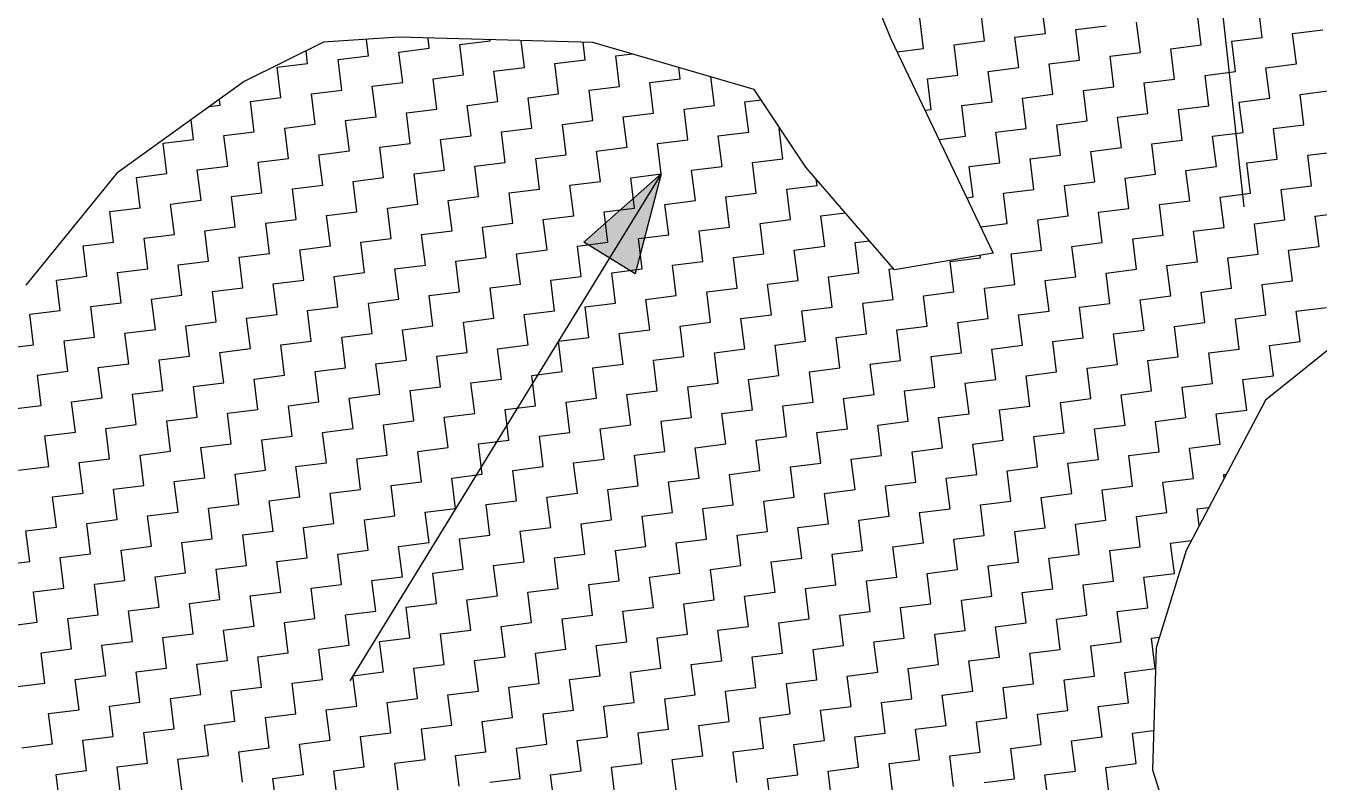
# Model space of a CAD drawing. Header units: metres. Extents: x 290108 to 292128, y 1990044 to 1991719.
# Drawn here: x 290665.5 to 290878.5, y 1990308.9 to 1990433.5 of the extents above; entities that cross this region are included whole.
import ezdxf

# ---------------------------------------------------------------- set-up
doc = ezdxf.new("R2010")
doc.units = ezdxf.units.M
doc.header["$MEASUREMENT"] = 0
doc.layers.add('POLY_HATCH', color=12, linetype='Continuous')

msp = doc.modelspace()

# ---------------------------------------------------------------- hatches: boundary and pattern name
h = msp.add_hatch(color=256)
h.paths.add_polyline_path([(290761.61, 1990395.21), (290765.85, 1990392.61), (290770.13, 1990409.08)])
h.paths.add_polyline_path([(290770.13, 1990409.08), (290757.37, 1990397.82), (290761.61, 1990395.21)])

# ---------------------------------------------------------------- linework, layer by layer
for points in [[(290855.37, 1990501.1), (290866.07, 1990403.68)], [(290770.13, 1990409.08), (290718.82, 1990325.57)], [(290770.13, 1990409.08), (290757.37, 1990397.82)], [(290770.13, 1990409.08), (290765.85, 1990392.61)], [(290765.85, 1990392.61), (290757.37, 1990397.82)]]:
    msp.add_lwpolyline(points)
at = {"layer": 'POLY_HATCH'}
for p, q in [((290804.99, 1990438.55), (290807.97, 1990431.31)), ((290714.51, 1990430.76), (290701.46, 1990424.29)), ((290726.88, 1990431.61), (290714.51, 1990430.76)), ((290758.85, 1990430.74), (290726.88, 1990431.61)), ((290785.45, 1990422.97), (290758.85, 1990430.74)), ((290807.97, 1990431.31), (290824.83, 1990396.02)), ((290701.46, 1990424.29), (290680.48, 1990409.22)), ((290793.97, 1990410.18), (290785.45, 1990422.97)), ((290680.48, 1990409.22), (290665.46, 1990390.73)), ((290808.54, 1990393.3), (290793.97, 1990410.18)), ((290824.83, 1990396.02), (290808.54, 1990393.3)), ((290884.39, 1990383.63), (290869.68, 1990371.79)), ((290869.68, 1990371.79), (290856.58, 1990347.06)), ((290856.58, 1990347.06), (290851.63, 1990331.04)), ((290851.63, 1990331.04), (290851.05, 1990310.94)), ((290851.05, 1990310.94), (290857.39, 1990290.94))]:
    msp.add_line(p, q, dxfattribs=at)
at = {"layer": 'POLY_HATCH', "linetype": 'Continuous'}
for p, q in [((290833.41, 1990432.21), (290832.79, 1990437.23)), ((290869.11, 1990431.57), (290868.49, 1990436.58)), ((290813.36, 1990429.72), (290812.74, 1990434.73)), ((290823.39, 1990430.97), (290822.76, 1990435.98)), ((290859.09, 1990430.32), (290858.47, 1990435.33)), ((290828.4, 1990431.59), (290833.41, 1990432.21)), ((290838.42, 1990432.84), (290843.43, 1990433.46)), ((290839.04, 1990427.83), (290838.42, 1990432.84)), ((290849.07, 1990429.07), (290848.44, 1990434.08)), ((290874.12, 1990432.19), (290879.13, 1990432.81)), ((290874.75, 1990427.18), (290874.12, 1990432.19)), ((290721.91, 1990428.52), (290721.57, 1990431.24)), ((290731.93, 1990429.77), (290731.72, 1990431.47)), ((290736.94, 1990430.39), (290741.96, 1990431.01)), ((290737.57, 1990425.38), (290736.94, 1990430.39)), ((290741.96, 1990431.01), (290741.93, 1990431.2)), ((290747.59, 1990426.63), (290747.04, 1990431.06)), ((290757.61, 1990427.87), (290757.25, 1990430.78)), ((290818.37, 1990430.34), (290823.39, 1990430.97)), ((290819, 1990425.33), (290818.37, 1990430.34)), ((290829.02, 1990426.58), (290828.4, 1990431.59)), ((290854.08, 1990429.7), (290859.09, 1990430.32)), ((290864.1, 1990430.94), (290869.11, 1990431.57)), ((290864.72, 1990425.93), (290864.1, 1990430.94)), ((290711.89, 1990427.27), (290711.63, 1990429.33)), ((290716.9, 1990427.9), (290721.91, 1990428.52)), ((290717.52, 1990422.89), (290716.9, 1990427.9)), ((290726.92, 1990429.14), (290731.93, 1990429.77)), ((290727.55, 1990424.13), (290726.92, 1990429.14)), ((290752.6, 1990427.25), (290757.61, 1990427.87)), ((290762.63, 1990428.5), (290765.36, 1990428.84)), ((290763.25, 1990423.49), (290762.63, 1990428.5)), ((290808.99, 1990429.18), (290813.36, 1990429.72)), ((290834.03, 1990427.2), (290839.04, 1990427.83)), ((290844.06, 1990428.45), (290849.07, 1990429.07)), ((290844.68, 1990423.44), (290844.06, 1990428.45)), ((290854.7, 1990424.69), (290854.08, 1990429.7)), ((290706.88, 1990426.65), (290711.89, 1990427.27)), ((290707.5, 1990421.64), (290706.88, 1990426.65)), ((290742.58, 1990426), (290747.59, 1990426.63)), ((290743.2, 1990420.99), (290742.58, 1990426)), ((290753.23, 1990422.24), (290752.6, 1990427.25)), ((290773.27, 1990424.73), (290773.04, 1990426.59)), ((290824.01, 1990425.96), (290829.02, 1990426.58)), ((290824.63, 1990420.94), (290824.01, 1990425.96)), ((290834.66, 1990422.19), (290834.03, 1990427.2)), ((290859.71, 1990425.31), (290864.72, 1990425.93)), ((290869.74, 1990426.56), (290874.75, 1990427.18)), ((290870.36, 1990421.54), (290869.74, 1990426.56)), ((290722.53, 1990423.51), (290727.55, 1990424.13)), ((290732.56, 1990424.76), (290737.57, 1990425.38)), ((290733.18, 1990419.75), (290732.56, 1990424.76)), ((290768.26, 1990424.11), (290773.27, 1990424.73)), ((290768.88, 1990419.1), (290768.26, 1990424.11)), ((290778.91, 1990420.34), (290778.32, 1990425.05)), ((290813.99, 1990424.71), (290819, 1990425.33)), ((290814.61, 1990419.7), (290813.99, 1990424.71)), ((290849.69, 1990424.06), (290854.7, 1990424.69)), ((290850.31, 1990419.05), (290849.69, 1990424.06)), ((290860.34, 1990420.3), (290859.71, 1990425.31)), ((290702.49, 1990421.02), (290707.5, 1990421.64)), ((290712.51, 1990422.26), (290717.52, 1990422.89)), ((290713.13, 1990417.25), (290712.51, 1990422.26)), ((290723.16, 1990418.5), (290722.53, 1990423.51)), ((290748.21, 1990421.62), (290753.23, 1990422.24)), ((290748.84, 1990416.6), (290748.21, 1990421.62)), ((290758.24, 1990422.86), (290763.25, 1990423.49)), ((290758.86, 1990417.85), (290758.24, 1990422.86)), ((290829.64, 1990421.57), (290834.66, 1990422.19)), ((290830.27, 1990416.56), (290829.64, 1990421.57)), ((290839.67, 1990422.81), (290844.68, 1990423.44)), ((290840.29, 1990417.8), (290839.67, 1990422.81)), ((290865.35, 1990420.92), (290870.36, 1990421.54)), ((290875.37, 1990422.17), (290880.38, 1990422.79)), ((290875.99, 1990417.16), (290875.37, 1990422.17)), ((290695.73, 1990420.18), (290697.48, 1990420.39)), ((290697.48, 1990420.39), (290697.36, 1990421.34)), ((290703.11, 1990416), (290702.49, 1990421.02)), ((290728.17, 1990419.12), (290733.18, 1990419.75)), ((290738.19, 1990420.37), (290743.2, 1990420.99)), ((290738.82, 1990415.36), (290738.19, 1990420.37)), ((290773.9, 1990419.72), (290778.91, 1990420.34)), ((290774.52, 1990414.71), (290773.9, 1990419.72)), ((290783.92, 1990420.97), (290786.57, 1990421.3)), ((290784.54, 1990415.96), (290783.92, 1990420.97)), ((290813.58, 1990419.57), (290814.61, 1990419.7)), ((290819.62, 1990420.32), (290824.63, 1990420.94)), ((290820.24, 1990415.31), (290819.62, 1990420.32)), ((290855.32, 1990419.67), (290860.34, 1990420.3)), ((290855.95, 1990414.66), (290855.32, 1990419.67)), ((290865.97, 1990415.91), (290865.35, 1990420.92)), ((290693.09, 1990414.76), (290692.69, 1990417.99)), ((290708.12, 1990416.63), (290713.13, 1990417.25)), ((290718.15, 1990417.87), (290723.16, 1990418.5)), ((290718.77, 1990412.86), (290718.15, 1990417.87)), ((290728.79, 1990414.11), (290728.17, 1990419.12)), ((290753.85, 1990417.23), (290758.86, 1990417.85)), ((290754.47, 1990412.22), (290753.85, 1990417.23)), ((290763.87, 1990418.47), (290768.88, 1990419.1)), ((290764.5, 1990413.46), (290763.87, 1990418.47)), ((290835.28, 1990417.18), (290840.29, 1990417.8)), ((290835.9, 1990412.17), (290835.28, 1990417.18)), ((290845.3, 1990418.43), (290850.31, 1990419.05)), ((290845.93, 1990413.42), (290845.3, 1990418.43)), ((290870.98, 1990416.53), (290875.99, 1990417.16)), ((290698.1, 1990415.38), (290703.11, 1990416)), ((290698.72, 1990410.37), (290698.1, 1990415.38)), ((290708.75, 1990411.62), (290708.12, 1990416.63)), ((290733.8, 1990414.73), (290738.82, 1990415.36)), ((290743.83, 1990415.98), (290748.84, 1990416.6)), ((290744.45, 1990410.97), (290743.83, 1990415.98)), ((290779.53, 1990415.33), (290784.54, 1990415.96)), ((290780.15, 1990410.32), (290779.53, 1990415.33)), ((290789.55, 1990416.58), (290789.7, 1990416.6)), ((290790.18, 1990411.57), (290789.55, 1990416.58)), ((290815.87, 1990414.77), (290820.24, 1990415.31)), ((290825.26, 1990415.93), (290830.27, 1990416.56)), ((290825.88, 1990410.92), (290825.26, 1990415.93)), ((290860.96, 1990415.29), (290865.97, 1990415.91)), ((290861.58, 1990410.27), (290860.96, 1990415.29)), ((290871.61, 1990411.52), (290870.98, 1990416.53)), ((290688.08, 1990414.13), (290693.09, 1990414.76)), ((290688.7, 1990409.12), (290688.08, 1990414.13)), ((290723.78, 1990413.49), (290728.79, 1990414.11)), ((290724.4, 1990408.48), (290723.78, 1990413.49)), ((290734.43, 1990409.72), (290733.8, 1990414.73)), ((290759.48, 1990412.84), (290764.5, 1990413.46)), ((290769.51, 1990414.09), (290774.52, 1990414.71)), ((290770.13, 1990409.08), (290769.51, 1990414.09)), ((290840.91, 1990412.79), (290845.93, 1990413.42)), ((290850.94, 1990414.04), (290855.95, 1990414.66)), ((290851.56, 1990409.03), (290850.94, 1990414.04)), ((290703.74, 1990410.99), (290708.75, 1990411.62)), ((290704.36, 1990405.98), (290703.74, 1990410.99)), ((290713.76, 1990412.24), (290718.77, 1990412.86)), ((290714.38, 1990407.23), (290713.76, 1990412.24)), ((290739.44, 1990410.35), (290744.45, 1990410.97)), ((290749.46, 1990411.59), (290754.47, 1990412.22)), ((290750.08, 1990406.58), (290749.46, 1990411.59)), ((290760.11, 1990407.83), (290759.48, 1990412.84)), ((290785.16, 1990410.95), (290790.18, 1990411.57)), ((290785.79, 1990405.93), (290785.16, 1990410.95)), ((290820.87, 1990410.3), (290825.88, 1990410.92)), ((290830.89, 1990411.55), (290835.9, 1990412.17)), ((290831.51, 1990406.53), (290830.89, 1990411.55)), ((290841.54, 1990407.78), (290840.91, 1990412.79)), ((290866.59, 1990410.9), (290871.61, 1990411.52)), ((290867.22, 1990405.89), (290866.59, 1990410.9)), ((290876.62, 1990412.14), (290881.63, 1990412.77)), ((290877.24, 1990407.13), (290876.62, 1990412.14)), ((290683.69, 1990408.5), (290688.7, 1990409.12)), ((290693.71, 1990409.75), (290698.72, 1990410.37)), ((290694.34, 1990404.73), (290693.71, 1990409.75)), ((290729.42, 1990409.1), (290734.43, 1990409.72)), ((290730.04, 1990404.09), (290729.42, 1990409.1)), ((290740.06, 1990405.33), (290739.44, 1990410.35)), ((290765.12, 1990408.45), (290770.13, 1990409.08)), ((290775.14, 1990409.7), (290780.15, 1990410.32)), ((290775.77, 1990404.69), (290775.14, 1990409.7)), ((290821.49, 1990405.29), (290820.87, 1990410.3)), ((290846.55, 1990408.4), (290851.56, 1990409.03)), ((290856.57, 1990409.65), (290861.58, 1990410.27)), ((290857.2, 1990404.64), (290856.57, 1990409.65)), ((290684.31, 1990403.49), (290683.69, 1990408.5)), ((290709.37, 1990406.61), (290714.38, 1990407.23)), ((290709.99, 1990401.59), (290709.37, 1990406.61)), ((290719.39, 1990407.85), (290724.4, 1990408.48)), ((290720.02, 1990402.84), (290719.39, 1990407.85)), ((290745.07, 1990405.96), (290750.08, 1990406.58)), ((290755.1, 1990407.2), (290760.11, 1990407.83)), ((290755.72, 1990402.19), (290755.1, 1990407.2)), ((290765.74, 1990403.44), (290765.12, 1990408.45)), ((290790.8, 1990406.56), (290795.81, 1990407.18)), ((290791.42, 1990401.55), (290790.8, 1990406.56)), ((290795.81, 1990407.18), (290795.68, 1990408.2)), ((290826.5, 1990405.91), (290831.51, 1990406.53)), ((290836.53, 1990407.16), (290841.54, 1990407.78)), ((290837.15, 1990402.15), (290836.53, 1990407.16)), ((290847.17, 1990403.39), (290846.55, 1990408.4)), ((290872.23, 1990406.51), (290877.24, 1990407.13)), ((290872.85, 1990401.5), (290872.23, 1990406.51)), ((290689.32, 1990404.11), (290694.34, 1990404.73)), ((290699.35, 1990405.36), (290704.36, 1990405.98)), ((290699.97, 1990400.35), (290699.35, 1990405.36)), ((290735.05, 1990404.71), (290740.06, 1990405.33)), ((290735.67, 1990399.7), (290735.05, 1990404.71)), ((290745.7, 1990400.95), (290745.07, 1990405.96)), ((290770.75, 1990404.06), (290775.77, 1990404.69)), ((290780.78, 1990405.31), (290785.79, 1990405.93)), ((290781.4, 1990400.3), (290780.78, 1990405.31)), ((290820.46, 1990405.16), (290821.49, 1990405.29)), ((290827.13, 1990400.9), (290826.5, 1990405.91)), ((290852.18, 1990404.02), (290857.2, 1990404.64)), ((290862.21, 1990405.26), (290867.22, 1990405.89)), ((290862.83, 1990400.25), (290862.21, 1990405.26)), ((290679.3, 1990402.86), (290684.31, 1990403.49)), ((290679.93, 1990397.85), (290679.3, 1990402.86)), ((290689.95, 1990399.1), (290689.32, 1990404.11)), ((290715.01, 1990402.22), (290720.02, 1990402.84)), ((290725.03, 1990403.46), (290730.04, 1990404.09)), ((290725.65, 1990398.45), (290725.03, 1990403.46)), ((290760.73, 1990402.82), (290765.74, 1990403.44)), ((290761.35, 1990397.81), (290760.73, 1990402.82)), ((290771.38, 1990399.05), (290770.75, 1990404.06)), ((290796.43, 1990402.17), (290800.46, 1990402.67)), ((290842.16, 1990402.77), (290847.17, 1990403.39)), ((290842.78, 1990397.76), (290842.16, 1990402.77)), ((290852.81, 1990399), (290852.18, 1990404.02)), ((290877.86, 1990402.12), (290882.88, 1990402.75)), ((290694.96, 1990399.72), (290699.97, 1990400.35)), ((290704.98, 1990400.97), (290709.99, 1990401.59)), ((290705.61, 1990395.96), (290704.98, 1990400.97)), ((290715.63, 1990397.21), (290715.01, 1990402.22)), ((290740.69, 1990400.32), (290745.7, 1990400.95)), ((290741.31, 1990395.31), (290740.69, 1990400.32)), ((290750.71, 1990401.57), (290755.72, 1990402.19)), ((290751.33, 1990396.56), (290750.71, 1990401.57)), ((290776.39, 1990399.68), (290781.4, 1990400.3)), ((290786.41, 1990400.92), (290791.42, 1990401.55)), ((290787.04, 1990395.91), (290786.41, 1990400.92)), ((290797.06, 1990397.16), (290796.43, 1990402.17)), ((290822.76, 1990400.36), (290827.13, 1990400.9)), ((290832.14, 1990401.52), (290837.15, 1990402.15)), ((290832.76, 1990396.51), (290832.14, 1990401.52)), ((290857.82, 1990399.63), (290862.83, 1990400.25)), ((290867.84, 1990400.87), (290872.85, 1990401.5)), ((290868.46, 1990395.86), (290867.84, 1990400.87)), ((290878.49, 1990397.11), (290877.86, 1990402.12)), ((290684.94, 1990398.48), (290689.95, 1990399.1)), ((290685.56, 1990393.46), (290684.94, 1990398.48)), ((290695.58, 1990394.71), (290694.96, 1990399.72)), ((290720.64, 1990397.83), (290725.65, 1990398.45)), ((290730.66, 1990399.08), (290735.67, 1990399.7)), ((290731.29, 1990394.06), (290730.66, 1990399.08)), ((290766.37, 1990398.43), (290771.38, 1990399.05)), ((290766.99, 1990393.42), (290766.37, 1990398.43)), ((290777.01, 1990394.66), (290776.39, 1990399.68)), ((290802.07, 1990397.78), (290804.42, 1990398.07)), ((290847.8, 1990398.38), (290852.81, 1990399)), ((290848.42, 1990393.37), (290847.8, 1990398.38)), ((290858.44, 1990394.62), (290857.82, 1990399.63)), ((290674.91, 1990397.23), (290679.93, 1990397.85)), ((290675.54, 1990392.22), (290674.91, 1990397.23)), ((290700.59, 1990395.34), (290705.61, 1990395.96)), ((290710.62, 1990396.58), (290715.63, 1990397.21)), ((290711.24, 1990391.57), (290710.62, 1990396.58)), ((290721.26, 1990392.82), (290720.64, 1990397.83)), ((290746.32, 1990395.93), (290751.33, 1990396.56)), ((290746.94, 1990390.92), (290746.32, 1990395.93)), ((290756.34, 1990397.18), (290761.35, 1990397.81)), ((290756.97, 1990392.17), (290756.34, 1990397.18)), ((290782.02, 1990395.29), (290787.04, 1990395.91)), ((290792.05, 1990396.53), (290797.06, 1990397.16)), ((290792.67, 1990391.52), (290792.05, 1990396.53)), ((290802.69, 1990392.77), (290802.07, 1990397.78)), ((290827.75, 1990395.89), (290832.76, 1990396.51)), ((290828.37, 1990390.88), (290827.75, 1990395.89)), ((290837.77, 1990397.13), (290842.78, 1990397.76)), ((290838.4, 1990392.12), (290837.77, 1990397.13)), ((290863.45, 1990395.24), (290868.46, 1990395.86)), ((290873.48, 1990396.49), (290878.49, 1990397.11)), ((290874.1, 1990391.48), (290873.48, 1990396.49)), ((290690.57, 1990394.09), (290695.58, 1990394.71)), ((290691.19, 1990389.08), (290690.57, 1990394.09)), ((290701.22, 1990390.32), (290700.59, 1990395.34)), ((290726.27, 1990393.44), (290731.29, 1990394.06)), ((290736.3, 1990394.69), (290741.31, 1990395.31)), ((290736.92, 1990389.68), (290736.3, 1990394.69)), ((290772, 1990394.04), (290777.01, 1990394.66)), ((290772.62, 1990389.03), (290772, 1990394.04)), ((290782.65, 1990390.28), (290782.02, 1990395.29)), ((290817.73, 1990394.64), (290822.74, 1990395.26)), ((290818.35, 1990389.63), (290817.73, 1990394.64)), ((290822.74, 1990395.26), (290822.69, 1990395.66)), ((290853.43, 1990393.99), (290858.44, 1990394.62)), ((290854.05, 1990388.98), (290853.43, 1990393.99)), ((290864.08, 1990390.23), (290863.45, 1990395.24)), ((290670.53, 1990391.59), (290675.54, 1990392.22)), ((290671.15, 1990386.58), (290670.53, 1990391.59)), ((290680.55, 1990392.84), (290685.56, 1990393.46)), ((290681.17, 1990387.83), (290680.55, 1990392.84)), ((290716.25, 1990392.19), (290721.26, 1990392.82)), ((290716.88, 1990387.18), (290716.25, 1990392.19)), ((290726.9, 1990388.43), (290726.27, 1990393.44)), ((290751.96, 1990391.55), (290756.97, 1990392.17)), ((290761.98, 1990392.79), (290766.99, 1990393.42)), ((290762.6, 1990387.78), (290761.98, 1990392.79)), ((290797.68, 1990392.15), (290802.69, 1990392.77)), ((290798.3, 1990387.14), (290797.68, 1990392.15)), ((290807.7, 1990393.39), (290808.39, 1990393.48)), ((290808.33, 1990388.38), (290807.7, 1990393.39)), ((290833.38, 1990391.5), (290838.4, 1990392.12)), ((290843.41, 1990392.75), (290848.42, 1990393.37)), ((290844.03, 1990387.73), (290843.41, 1990392.75)), ((290696.21, 1990389.7), (290701.22, 1990390.32)), ((290696.83, 1990384.69), (290696.21, 1990389.7)), ((290706.23, 1990390.95), (290711.24, 1990391.57)), ((290706.85, 1990385.94), (290706.23, 1990390.95)), ((290731.91, 1990389.05), (290736.92, 1990389.68)), ((290741.93, 1990390.3), (290746.94, 1990390.92)), ((290742.56, 1990385.29), (290741.93, 1990390.3)), ((290752.58, 1990386.54), (290751.96, 1990391.55)), ((290777.64, 1990389.65), (290782.65, 1990390.28)), ((290778.26, 1990384.64), (290777.64, 1990389.65)), ((290787.66, 1990390.9), (290792.67, 1990391.52)), ((290788.28, 1990385.89), (290787.66, 1990390.9)), ((290813.34, 1990389.01), (290818.35, 1990389.63)), ((290823.36, 1990390.25), (290828.37, 1990390.88)), ((290823.99, 1990385.24), (290823.36, 1990390.25)), ((290834.01, 1990386.49), (290833.38, 1990391.5)), ((290859.07, 1990389.61), (290864.08, 1990390.23)), ((290859.69, 1990384.59), (290859.07, 1990389.61)), ((290869.09, 1990390.85), (290874.1, 1990391.48)), ((290869.71, 1990385.84), (290869.09, 1990390.85)), ((290676.16, 1990387.21), (290681.17, 1990387.83)), ((290686.18, 1990388.45), (290691.19, 1990389.08)), ((290686.81, 1990383.44), (290686.18, 1990388.45)), ((290721.89, 1990387.81), (290726.9, 1990388.43)), ((290722.51, 1990382.79), (290721.89, 1990387.81)), ((290732.53, 1990384.04), (290731.91, 1990389.05)), ((290757.59, 1990387.16), (290762.6, 1990387.78)), ((290767.61, 1990388.41), (290772.62, 1990389.03)), ((290768.24, 1990383.39), (290767.61, 1990388.41)), ((290803.32, 1990387.76), (290808.33, 1990388.38)), ((290803.94, 1990382.75), (290803.32, 1990387.76)), ((290813.96, 1990383.99), (290813.34, 1990389.01)), ((290839.02, 1990387.11), (290844.03, 1990387.73)), ((290849.04, 1990388.36), (290854.05, 1990388.98)), ((290849.67, 1990383.35), (290849.04, 1990388.36)), ((290666.14, 1990385.96), (290671.15, 1990386.58)), ((290666.76, 1990380.95), (290666.14, 1990385.96)), ((290676.78, 1990382.2), (290676.16, 1990387.21)), ((290701.84, 1990385.31), (290706.85, 1990385.94)), ((290702.46, 1990380.3), (290701.84, 1990385.31)), ((290711.86, 1990386.56), (290716.88, 1990387.18)), ((290712.49, 1990381.55), (290711.86, 1990386.56)), ((290737.54, 1990384.67), (290742.56, 1990385.29)), ((290747.57, 1990385.91), (290752.58, 1990386.54)), ((290748.19, 1990380.9), (290747.57, 1990385.91)), ((290758.21, 1990382.15), (290757.59, 1990387.16)), ((290783.27, 1990385.26), (290788.28, 1990385.89)), ((290783.89, 1990380.25), (290783.27, 1990385.26)), ((290793.29, 1990386.51), (290798.3, 1990387.14)), ((290793.92, 1990381.5), (290793.29, 1990386.51)), ((290818.97, 1990384.62), (290823.99, 1990385.24)), ((290829, 1990385.86), (290834.01, 1990386.49)), ((290829.62, 1990380.85), (290829, 1990385.86)), ((290839.64, 1990382.1), (290839.02, 1990387.11)), ((290864.7, 1990385.22), (290869.71, 1990385.84)), ((290865.32, 1990380.21), (290864.7, 1990385.22)), ((290874.72, 1990386.46), (290879.73, 1990387.09)), ((290875.35, 1990381.45), (290874.72, 1990386.46)), ((290681.8, 1990382.82), (290686.81, 1990383.44)), ((290691.82, 1990384.07), (290696.83, 1990384.69)), ((290692.44, 1990379.05), (290691.82, 1990384.07)), ((290727.52, 1990383.42), (290732.53, 1990384.04)), ((290728.15, 1990378.41), (290727.52, 1990383.42)), ((290738.17, 1990379.65), (290737.54, 1990384.67)), ((290763.23, 1990382.77), (290768.24, 1990383.39)), ((290773.25, 1990384.02), (290778.26, 1990384.64)), ((290773.87, 1990379.01), (290773.25, 1990384.02)), ((290808.95, 1990383.37), (290813.96, 1990383.99)), ((290809.57, 1990378.36), (290808.95, 1990383.37)), ((290819.6, 1990379.61), (290818.97, 1990384.62)), ((290844.65, 1990382.72), (290849.67, 1990383.35)), ((290854.68, 1990383.97), (290859.69, 1990384.59)), ((290855.3, 1990378.96), (290854.68, 1990383.97)), ((290661.75, 1990380.32), (290666.76, 1990380.95)), ((290671.77, 1990381.57), (290676.78, 1990382.2)), ((290672.4, 1990376.56), (290671.77, 1990381.57)), ((290682.42, 1990377.81), (290681.8, 1990382.82)), ((290707.48, 1990380.92), (290712.49, 1990381.55)), ((290708.1, 1990375.91), (290707.48, 1990380.92)), ((290717.5, 1990382.17), (290722.51, 1990382.79)), ((290718.12, 1990377.16), (290717.5, 1990382.17)), ((290753.2, 1990381.52), (290758.21, 1990382.15)), ((290753.83, 1990376.51), (290753.2, 1990381.52)), ((290763.85, 1990377.76), (290763.23, 1990382.77)), ((290788.91, 1990380.88), (290793.92, 1990381.5)), ((290798.93, 1990382.12), (290803.94, 1990382.75)), ((290799.55, 1990377.11), (290798.93, 1990382.12)), ((290834.63, 1990381.48), (290839.64, 1990382.1)), ((290835.26, 1990376.47), (290834.63, 1990381.48)), ((290845.28, 1990377.71), (290844.65, 1990382.72)), ((290870.34, 1990380.83), (290875.35, 1990381.45)), ((290687.43, 1990378.43), (290692.44, 1990379.05)), ((290697.45, 1990379.68), (290702.46, 1990380.3)), ((290698.08, 1990374.67), (290697.45, 1990379.68)), ((290733.16, 1990379.03), (290738.17, 1990379.65)), ((290733.78, 1990374.02), (290733.16, 1990379.03)), ((290743.18, 1990380.28), (290748.19, 1990380.9)), ((290743.8, 1990375.27), (290743.18, 1990380.28)), ((290768.86, 1990378.38), (290773.87, 1990379.01)), ((290778.88, 1990379.63), (290783.89, 1990380.25)), ((290779.51, 1990374.62), (290778.88, 1990379.63)), ((290789.53, 1990375.87), (290788.91, 1990380.88)), ((290814.59, 1990378.98), (290819.6, 1990379.61)), ((290815.21, 1990373.97), (290814.59, 1990378.98)), ((290824.61, 1990380.23), (290829.62, 1990380.85)), ((290825.23, 1990375.22), (290824.61, 1990380.23)), ((290850.29, 1990378.34), (290855.3, 1990378.96)), ((290860.31, 1990379.58), (290865.32, 1990380.21)), ((290860.94, 1990374.57), (290860.31, 1990379.58)), ((290870.96, 1990375.82), (290870.34, 1990380.83)), ((290677.41, 1990377.18), (290682.42, 1990377.81)), ((290678.03, 1990372.17), (290677.41, 1990377.18)), ((290688.05, 1990373.42), (290687.43, 1990378.43)), ((290713.11, 1990376.54), (290718.12, 1990377.16)), ((290723.13, 1990377.78), (290728.15, 1990378.41)), ((290723.76, 1990372.77), (290723.13, 1990377.78)), ((290758.84, 1990377.14), (290763.85, 1990377.76)), ((290759.46, 1990372.12), (290758.84, 1990377.14)), ((290769.48, 1990373.37), (290768.86, 1990378.38)), ((290794.54, 1990376.49), (290799.55, 1990377.11)), ((290804.56, 1990377.74), (290809.57, 1990378.36)), ((290805.19, 1990372.72), (290804.56, 1990377.74)), ((290840.27, 1990377.09), (290845.28, 1990377.71)), ((290840.89, 1990372.08), (290840.27, 1990377.09)), ((290850.91, 1990373.32), (290850.29, 1990378.34)), ((290667.38, 1990375.94), (290672.4, 1990376.56)), ((290668.01, 1990370.93), (290667.38, 1990375.94)), ((290693.07, 1990374.04), (290698.08, 1990374.67)), ((290703.09, 1990375.29), (290708.1, 1990375.91)), ((290703.71, 1990370.28), (290703.09, 1990375.29)), ((290713.73, 1990371.53), (290713.11, 1990376.54)), ((290738.79, 1990374.64), (290743.8, 1990375.27)), ((290739.41, 1990369.63), (290738.79, 1990374.64)), ((290748.81, 1990375.89), (290753.83, 1990376.51)), ((290749.44, 1990370.88), (290748.81, 1990375.89)), ((290774.49, 1990374), (290779.51, 1990374.62)), ((290784.52, 1990375.24), (290789.53, 1990375.87)), ((290785.14, 1990370.23), (290784.52, 1990375.24)), ((290795.16, 1990371.48), (290794.54, 1990376.49)), ((290820.22, 1990374.59), (290825.23, 1990375.22)), ((290820.84, 1990369.58), (290820.22, 1990374.59)), ((290830.24, 1990375.84), (290835.26, 1990376.47)), ((290830.87, 1990370.83), (290830.24, 1990375.84)), ((290855.92, 1990373.95), (290860.94, 1990374.57)), ((290865.95, 1990375.19), (290870.96, 1990375.82)), ((290866.57, 1990370.18), (290865.95, 1990375.19)), ((290683.04, 1990372.8), (290688.05, 1990373.42)), ((290683.67, 1990367.78), (290683.04, 1990372.8)), ((290693.69, 1990369.03), (290693.07, 1990374.04)), ((290718.75, 1990372.15), (290723.76, 1990372.77)), ((290728.77, 1990373.4), (290733.78, 1990374.02)), ((290729.39, 1990368.38), (290728.77, 1990373.4)), ((290764.47, 1990372.75), (290769.48, 1990373.37)), ((290765.1, 1990367.74), (290764.47, 1990372.75)), ((290775.12, 1990368.98), (290774.49, 1990374)), ((290800.18, 1990372.1), (290805.19, 1990372.72)), ((290810.2, 1990373.35), (290815.21, 1990373.97)), ((290810.82, 1990368.34), (290810.2, 1990373.35)), ((290845.9, 1990372.7), (290850.91, 1990373.32)), ((290846.53, 1990367.69), (290845.9, 1990372.7)), ((290856.55, 1990368.94), (290855.92, 1990373.95)), ((290663, 1990370.3), (290668.01, 1990370.93)), ((290673.02, 1990371.55), (290678.03, 1990372.17)), ((290673.64, 1990366.54), (290673.02, 1990371.55)), ((290698.7, 1990369.65), (290703.71, 1990370.28)), ((290708.72, 1990370.9), (290713.73, 1990371.53)), ((290709.35, 1990365.89), (290708.72, 1990370.9)), ((290719.37, 1990367.14), (290718.75, 1990372.15)), ((290744.43, 1990370.25), (290749.44, 1990370.88)), ((290754.45, 1990371.5), (290759.46, 1990372.12)), ((290755.07, 1990366.49), (290754.45, 1990371.5)), ((290790.15, 1990370.85), (290795.16, 1990371.48)), ((290790.78, 1990365.84), (290790.15, 1990370.85)), ((290800.8, 1990367.09), (290800.18, 1990372.1)), ((290825.86, 1990370.21), (290830.87, 1990370.83)), ((290835.88, 1990371.45), (290840.89, 1990372.08)), ((290836.5, 1990366.44), (290835.88, 1990371.45)), ((290688.68, 1990368.41), (290693.69, 1990369.03)), ((290689.3, 1990363.4), (290688.68, 1990368.41)), ((290699.32, 1990364.64), (290698.7, 1990369.65)), ((290724.38, 1990367.76), (290729.39, 1990368.38)), ((290734.4, 1990369.01), (290739.41, 1990369.63)), ((290735.03, 1990364), (290734.4, 1990369.01)), ((290745.05, 1990365.24), (290744.43, 1990370.25)), ((290770.11, 1990368.36), (290775.12, 1990368.98)), ((290770.73, 1990363.35), (290770.11, 1990368.36)), ((290780.13, 1990369.61), (290785.14, 1990370.23)), ((290780.75, 1990364.6), (290780.13, 1990369.61)), ((290805.81, 1990367.71), (290810.82, 1990368.34)), ((290815.83, 1990368.96), (290820.84, 1990369.58)), ((290816.46, 1990363.95), (290815.83, 1990368.96)), ((290826.48, 1990365.2), (290825.86, 1990370.21)), ((290851.54, 1990368.31), (290856.55, 1990368.94)), ((290852.16, 1990363.3), (290851.54, 1990368.31)), ((290861.56, 1990369.56), (290866.57, 1990370.18)), ((290862.18, 1990364.55), (290861.56, 1990369.56)), ((290668.63, 1990365.91), (290673.64, 1990366.54)), ((290678.65, 1990367.16), (290683.67, 1990367.78)), ((290679.28, 1990362.15), (290678.65, 1990367.16)), ((290714.36, 1990366.51), (290719.37, 1990367.14)), ((290714.98, 1990361.5), (290714.36, 1990366.51)), ((290725, 1990362.75), (290724.38, 1990367.76)), ((290750.06, 1990365.87), (290755.07, 1990366.49)), ((290760.08, 1990367.11), (290765.1, 1990367.74)), ((290760.71, 1990362.1), (290760.08, 1990367.11)), ((290795.79, 1990366.47), (290800.8, 1990367.09)), ((290796.41, 1990361.45), (290795.79, 1990366.47)), ((290806.43, 1990362.7), (290805.81, 1990367.71)), ((290831.49, 1990365.82), (290836.5, 1990366.44)), ((290841.51, 1990367.07), (290846.53, 1990367.69)), ((290842.14, 1990362.05), (290841.51, 1990367.07)), ((290669.26, 1990360.9), (290668.63, 1990365.91)), ((290694.31, 1990364.02), (290699.32, 1990364.64)), ((290694.94, 1990359.01), (290694.31, 1990364.02)), ((290704.33, 1990365.27), (290709.35, 1990365.89)), ((290704.96, 1990360.26), (290704.33, 1990365.27)), ((290730.02, 1990363.37), (290735.03, 1990364)), ((290740.04, 1990364.62), (290745.05, 1990365.24)), ((290740.66, 1990359.61), (290740.04, 1990364.62)), ((290750.68, 1990360.86), (290750.06, 1990365.87)), ((290775.74, 1990363.97), (290780.75, 1990364.6)), ((290776.37, 1990358.96), (290775.74, 1990363.97)), ((290785.76, 1990365.22), (290790.78, 1990365.84)), ((290786.39, 1990360.21), (290785.76, 1990365.22)), ((290811.45, 1990363.32), (290816.46, 1990363.95)), ((290821.47, 1990364.57), (290826.48, 1990365.2)), ((290822.09, 1990359.56), (290821.47, 1990364.57)), ((290832.11, 1990360.81), (290831.49, 1990365.82)), ((290857.17, 1990363.92), (290862.18, 1990364.55)), ((290857.79, 1990358.91), (290857.17, 1990363.92)), ((290674.27, 1990361.53), (290679.28, 1990362.15)), ((290684.29, 1990362.77), (290689.3, 1990363.4)), ((290684.91, 1990357.76), (290684.29, 1990362.77)), ((290719.99, 1990362.13), (290725, 1990362.75)), ((290720.62, 1990357.11), (290719.99, 1990362.13)), ((290730.64, 1990358.36), (290730.02, 1990363.37)), ((290755.7, 1990361.48), (290760.71, 1990362.1)), ((290765.72, 1990362.73), (290770.73, 1990363.35)), ((290766.34, 1990357.71), (290765.72, 1990362.73)), ((290801.42, 1990362.08), (290806.43, 1990362.7)), ((290802.05, 1990357.07), (290801.42, 1990362.08)), ((290812.07, 1990358.31), (290811.45, 1990363.32)), ((290837.13, 1990361.43), (290842.14, 1990362.05)), ((290847.15, 1990362.68), (290852.16, 1990363.3)), ((290847.77, 1990357.67), (290847.15, 1990362.68)), ((290664.24, 1990360.28), (290669.26, 1990360.9)), ((290674.89, 1990356.51), (290674.27, 1990361.53)), ((290699.95, 1990359.63), (290704.96, 1990360.26)), ((290700.57, 1990354.62), (290699.95, 1990359.63)), ((290709.97, 1990360.88), (290714.98, 1990361.5)), ((290710.59, 1990355.87), (290709.97, 1990360.88)), ((290745.67, 1990360.23), (290750.68, 1990360.86)), ((290746.3, 1990355.22), (290745.67, 1990360.23)), ((290756.32, 1990356.47), (290755.7, 1990361.48)), ((290781.38, 1990359.58), (290786.39, 1990360.21)), ((290791.4, 1990360.83), (290796.41, 1990361.45)), ((290792.02, 1990355.82), (290791.4, 1990360.83)), ((290827.1, 1990360.18), (290832.11, 1990360.81)), ((290827.73, 1990355.17), (290827.1, 1990360.18)), ((290837.75, 1990356.42), (290837.13, 1990361.43)), ((290679.9, 1990357.14), (290684.91, 1990357.76)), ((290689.92, 1990358.39), (290694.94, 1990359.01)), ((290690.55, 1990353.37), (290689.92, 1990358.39)), ((290725.63, 1990357.74), (290730.64, 1990358.36)), ((290726.25, 1990352.73), (290725.63, 1990357.74)), ((290735.65, 1990358.98), (290740.66, 1990359.61)), ((290736.27, 1990353.97), (290735.65, 1990358.98)), ((290761.33, 1990357.09), (290766.34, 1990357.71)), ((290771.35, 1990358.34), (290776.37, 1990358.96)), ((290771.98, 1990353.33), (290771.35, 1990358.34)), ((290782, 1990354.57), (290781.38, 1990359.58)), ((290807.06, 1990357.69), (290812.07, 1990358.31)), ((290807.68, 1990352.68), (290807.06, 1990357.69)), ((290817.08, 1990358.94), (290822.09, 1990359.56)), ((290817.7, 1990353.93), (290817.08, 1990358.94)), ((290842.76, 1990357.04), (290847.77, 1990357.67)), ((290852.78, 1990358.29), (290857.79, 1990358.91)), ((290853.41, 1990353.28), (290852.78, 1990358.29)), ((290862.81, 1990359.54), (290863.22, 1990359.59)), ((290862.88, 1990358.95), (290862.81, 1990359.54)), ((290669.88, 1990355.89), (290674.89, 1990356.51)), ((290670.5, 1990350.88), (290669.88, 1990355.89)), ((290680.52, 1990352.13), (290679.9, 1990357.14)), ((290705.58, 1990355.24), (290710.59, 1990355.87)), ((290715.6, 1990356.49), (290720.62, 1990357.11)), ((290716.23, 1990351.48), (290715.6, 1990356.49)), ((290751.31, 1990355.84), (290756.32, 1990356.47)), ((290751.93, 1990350.83), (290751.31, 1990355.84)), ((290761.95, 1990352.08), (290761.33, 1990357.09)), ((290787.01, 1990355.2), (290792.02, 1990355.82)), ((290797.03, 1990356.44), (290802.05, 1990357.07)), ((290797.66, 1990351.43), (290797.03, 1990356.44)), ((290832.74, 1990355.8), (290837.75, 1990356.42)), ((290833.36, 1990350.78), (290832.74, 1990355.8)), ((290843.38, 1990352.03), (290842.76, 1990357.04)), ((290685.54, 1990352.75), (290690.55, 1990353.37)), ((290695.56, 1990354), (290700.57, 1990354.62)), ((290696.18, 1990348.99), (290695.56, 1990354)), ((290706.21, 1990350.23), (290705.58, 1990355.24)), ((290731.26, 1990353.35), (290736.27, 1990353.97)), ((290731.89, 1990348.34), (290731.26, 1990353.35)), ((290741.29, 1990354.6), (290746.3, 1990355.22)), ((290741.91, 1990349.59), (290741.29, 1990354.6)), ((290766.97, 1990352.7), (290771.98, 1990353.33)), ((290776.99, 1990353.95), (290782, 1990354.57)), ((290777.61, 1990348.94), (290776.99, 1990353.95)), ((290787.63, 1990350.18), (290787.01, 1990355.2)), ((290812.69, 1990353.3), (290817.7, 1990353.93)), ((290813.32, 1990348.29), (290812.69, 1990353.3)), ((290822.71, 1990354.55), (290827.73, 1990355.17)), ((290823.34, 1990349.54), (290822.71, 1990354.55)), ((290848.4, 1990352.65), (290853.41, 1990353.28)), ((290858.42, 1990353.9), (290860.33, 1990354.14)), ((290858.76, 1990351.17), (290858.42, 1990353.9)), ((290675.51, 1990351.5), (290680.52, 1990352.13)), ((290676.14, 1990346.49), (290675.51, 1990351.5)), ((290686.16, 1990347.74), (290685.54, 1990352.75)), ((290711.22, 1990350.86), (290716.23, 1990351.48)), ((290721.24, 1990352.1), (290726.25, 1990352.73)), ((290721.86, 1990347.09), (290721.24, 1990352.1)), ((290756.94, 1990351.46), (290761.95, 1990352.08)), ((290757.57, 1990346.44), (290756.94, 1990351.46)), ((290767.59, 1990347.69), (290766.97, 1990352.7)), ((290792.65, 1990350.81), (290797.66, 1990351.43)), ((290802.67, 1990352.06), (290807.68, 1990352.68)), ((290803.29, 1990347.04), (290802.67, 1990352.06)), ((290838.37, 1990351.41), (290843.38, 1990352.03)), ((290839, 1990346.4), (290838.37, 1990351.41)), ((290849.02, 1990347.64), (290848.4, 1990352.65)), ((290665.49, 1990350.26), (290670.5, 1990350.88)), ((290666.11, 1990345.24), (290665.49, 1990350.26)), ((290691.17, 1990348.36), (290696.18, 1990348.99)), ((290701.19, 1990349.61), (290706.21, 1990350.23)), ((290701.82, 1990344.6), (290701.19, 1990349.61)), ((290711.84, 1990345.84), (290711.22, 1990350.86)), ((290736.9, 1990348.96), (290741.91, 1990349.59)), ((290746.92, 1990350.21), (290751.93, 1990350.83)), ((290747.54, 1990345.2), (290746.92, 1990350.21)), ((290782.62, 1990349.56), (290787.63, 1990350.18)), ((290783.25, 1990344.55), (290782.62, 1990349.56)), ((290793.27, 1990345.8), (290792.65, 1990350.81)), ((290818.33, 1990348.91), (290823.34, 1990349.54)), ((290828.35, 1990350.16), (290833.36, 1990350.78)), ((290828.97, 1990345.15), (290828.35, 1990350.16)), ((290681.15, 1990347.12), (290686.16, 1990347.74)), ((290681.77, 1990342.1), (290681.15, 1990347.12)), ((290691.79, 1990343.35), (290691.17, 1990348.36)), ((290716.85, 1990346.47), (290721.86, 1990347.09)), ((290726.87, 1990347.71), (290731.89, 1990348.34)), ((290727.5, 1990342.7), (290726.87, 1990347.71)), ((290737.52, 1990343.95), (290736.9, 1990348.96)), ((290762.58, 1990347.07), (290767.59, 1990347.69)), ((290763.2, 1990342.06), (290762.58, 1990347.07)), ((290772.6, 1990348.31), (290777.61, 1990348.94)), ((290773.22, 1990343.3), (290772.6, 1990348.31)), ((290798.28, 1990346.42), (290803.29, 1990347.04)), ((290808.3, 1990347.67), (290813.32, 1990348.29)), ((290808.93, 1990342.66), (290808.3, 1990347.67)), ((290818.95, 1990343.9), (290818.33, 1990348.91)), ((290844.01, 1990347.02), (290849.02, 1990347.64)), ((290844.63, 1990342.01), (290844.01, 1990347.02)), ((290854.03, 1990348.27), (290857.44, 1990348.69)), ((290854.65, 1990343.26), (290854.03, 1990348.27)), ((290661.1, 1990344.62), (290666.11, 1990345.24)), ((290671.13, 1990345.87), (290676.14, 1990346.49)), ((290671.75, 1990340.86), (290671.13, 1990345.87)), ((290706.83, 1990345.22), (290711.84, 1990345.84)), ((290707.45, 1990340.21), (290706.83, 1990345.22)), ((290717.48, 1990341.46), (290716.85, 1990346.47)), ((290742.53, 1990344.57), (290747.54, 1990345.2)), ((290752.55, 1990345.82), (290757.57, 1990346.44)), ((290753.18, 1990340.81), (290752.55, 1990345.82)), ((290788.26, 1990345.17), (290793.27, 1990345.8)), ((290788.88, 1990340.16), (290788.26, 1990345.17)), ((290798.9, 1990341.41), (290798.28, 1990346.42)), ((290823.96, 1990344.53), (290828.97, 1990345.15)), ((290833.98, 1990345.77), (290839, 1990346.4)), ((290834.61, 1990340.76), (290833.98, 1990345.77)), ((290686.78, 1990342.73), (290691.79, 1990343.35)), ((290687.41, 1990337.72), (290686.78, 1990342.73)), ((290696.81, 1990343.97), (290701.82, 1990344.6)), ((290697.43, 1990338.96), (290696.81, 1990343.97)), ((290722.49, 1990342.08), (290727.5, 1990342.7)), ((290732.51, 1990343.33), (290737.52, 1990343.95)), ((290733.13, 1990338.32), (290732.51, 1990343.33)), ((290743.16, 1990339.56), (290742.53, 1990344.57)), ((290768.21, 1990342.68), (290773.22, 1990343.3)), ((290768.84, 1990337.67), (290768.21, 1990342.68)), ((290778.24, 1990343.93), (290783.25, 1990344.55)), ((290778.86, 1990338.92), (290778.24, 1990343.93)), ((290803.92, 1990342.03), (290808.93, 1990342.66)), ((290813.94, 1990343.28), (290818.95, 1990343.9)), ((290814.56, 1990338.27), (290813.94, 1990343.28)), ((290824.59, 1990339.51), (290823.96, 1990344.53)), ((290849.64, 1990342.63), (290854.65, 1990343.26)), ((290850.27, 1990337.62), (290849.64, 1990342.63)), ((290666.74, 1990340.23), (290671.75, 1990340.86)), ((290676.76, 1990341.48), (290681.77, 1990342.1)), ((290677.38, 1990336.47), (290676.76, 1990341.48)), ((290712.46, 1990340.83), (290717.48, 1990341.46)), ((290713.09, 1990335.82), (290712.46, 1990340.83)), ((290723.11, 1990337.07), (290722.49, 1990342.08)), ((290748.17, 1990340.19), (290753.18, 1990340.81)), ((290758.19, 1990341.43), (290763.2, 1990342.06)), ((290758.81, 1990336.42), (290758.19, 1990341.43)), ((290793.89, 1990340.79), (290798.9, 1990341.41)), ((290794.52, 1990335.77), (290793.89, 1990340.79)), ((290804.54, 1990337.02), (290803.92, 1990342.03)), ((290829.6, 1990340.14), (290834.61, 1990340.76)), ((290839.62, 1990341.39), (290844.63, 1990342.01)), ((290840.24, 1990336.37), (290839.62, 1990341.39)), ((290667.36, 1990335.22), (290666.74, 1990340.23)), ((290692.42, 1990338.34), (290697.43, 1990338.96)), ((290693.04, 1990333.33), (290692.42, 1990338.34)), ((290702.44, 1990339.59), (290707.45, 1990340.21)), ((290703.06, 1990334.57), (290702.44, 1990339.59)), ((290738.14, 1990338.94), (290743.16, 1990339.56)), ((290738.77, 1990333.93), (290738.14, 1990338.94)), ((290748.79, 1990335.17), (290748.17, 1990340.19)), ((290773.85, 1990338.29), (290778.86, 1990338.92)), ((290783.87, 1990339.54), (290788.88, 1990340.16)), ((290784.49, 1990334.53), (290783.87, 1990339.54)), ((290819.57, 1990338.89), (290824.59, 1990339.51)), ((290820.2, 1990333.88), (290819.57, 1990338.89)), ((290830.22, 1990335.13), (290829.6, 1990340.14)), ((290672.37, 1990335.85), (290677.38, 1990336.47)), ((290682.4, 1990337.09), (290687.41, 1990337.72)), ((290683.02, 1990332.08), (290682.4, 1990337.09)), ((290718.1, 1990336.45), (290723.11, 1990337.07)), ((290718.72, 1990331.43), (290718.1, 1990336.45)), ((290728.12, 1990337.69), (290733.13, 1990338.32)), ((290728.74, 1990332.68), (290728.12, 1990337.69)), ((290753.8, 1990335.8), (290758.81, 1990336.42)), ((290763.82, 1990337.04), (290768.84, 1990337.67)), ((290764.45, 1990332.03), (290763.82, 1990337.04)), ((290774.47, 1990333.28), (290773.85, 1990338.29)), ((290799.53, 1990336.4), (290804.54, 1990337.02)), ((290800.15, 1990331.39), (290799.53, 1990336.4)), ((290809.55, 1990337.64), (290814.56, 1990338.27)), ((290810.17, 1990332.63), (290809.55, 1990337.64)), ((290835.23, 1990335.75), (290840.24, 1990336.37)), ((290845.25, 1990337), (290850.27, 1990337.62)), ((290845.88, 1990331.99), (290845.25, 1990337)), ((290662.35, 1990334.6), (290667.36, 1990335.22)), ((290673, 1990330.83), (290672.37, 1990335.85)), ((290698.05, 1990333.95), (290703.06, 1990334.57)), ((290708.08, 1990335.2), (290713.09, 1990335.82)), ((290708.7, 1990330.19), (290708.08, 1990335.2)), ((290743.78, 1990334.55), (290748.79, 1990335.17)), ((290744.4, 1990329.54), (290743.78, 1990334.55)), ((290754.43, 1990330.79), (290753.8, 1990335.8)), ((290779.48, 1990333.9), (290784.49, 1990334.53)), ((290789.51, 1990335.15), (290794.52, 1990335.77)), ((290790.13, 1990330.14), (290789.51, 1990335.15)), ((290825.21, 1990334.5), (290830.22, 1990335.13)), ((290825.83, 1990329.49), (290825.21, 1990334.5)), ((290835.85, 1990330.74), (290835.23, 1990335.75)), ((290678.01, 1990331.46), (290683.02, 1990332.08)), ((290688.03, 1990332.7), (290693.04, 1990333.33)), ((290688.65, 1990327.69), (290688.03, 1990332.7)), ((290698.68, 1990328.94), (290698.05, 1990333.95)), ((290723.73, 1990332.06), (290728.74, 1990332.68)), ((290724.36, 1990327.05), (290723.73, 1990332.06)), ((290733.76, 1990333.3), (290738.77, 1990333.93)), ((290734.38, 1990328.29), (290733.76, 1990333.3)), ((290759.44, 1990331.41), (290764.45, 1990332.03)), ((290769.46, 1990332.66), (290774.47, 1990333.28)), ((290770.08, 1990327.65), (290769.46, 1990332.66)), ((290780.11, 1990328.89), (290779.48, 1990333.9)), ((290805.16, 1990332.01), (290810.17, 1990332.63)), ((290805.79, 1990327), (290805.16, 1990332.01)), ((290815.19, 1990333.26), (290820.2, 1990333.88)), ((290815.81, 1990328.25), (290815.19, 1990333.26)), ((290840.87, 1990331.36), (290845.88, 1990331.99)), ((290850.89, 1990332.61), (290852.17, 1990332.77)), ((290851.51, 1990327.6), (290850.89, 1990332.61)), ((290667.98, 1990330.21), (290673, 1990330.83)), ((290668.61, 1990325.2), (290667.98, 1990330.21)), ((290678.63, 1990326.45), (290678.01, 1990331.46)), ((290703.69, 1990329.56), (290708.7, 1990330.19)), ((290713.71, 1990330.81), (290718.72, 1990331.43)), ((290714.33, 1990325.8), (290713.71, 1990330.81)), ((290749.41, 1990330.16), (290754.43, 1990330.79)), ((290750.04, 1990325.15), (290749.41, 1990330.16)), ((290760.06, 1990326.4), (290759.44, 1990331.41)), ((290785.12, 1990329.52), (290790.13, 1990330.14)), ((290795.14, 1990330.76), (290800.15, 1990331.39)), ((290795.76, 1990325.75), (290795.14, 1990330.76)), ((290830.84, 1990330.12), (290835.85, 1990330.74)), ((290831.47, 1990325.1), (290830.84, 1990330.12)), ((290841.49, 1990326.35), (290840.87, 1990331.36)), ((290683.64, 1990327.07), (290688.65, 1990327.69)), ((290693.66, 1990328.32), (290698.68, 1990328.94)), ((290694.29, 1990323.31), (290693.66, 1990328.32)), ((290704.31, 1990324.55), (290703.69, 1990329.56)), ((290729.37, 1990327.67), (290734.38, 1990328.29)), ((290729.99, 1990322.66), (290729.37, 1990327.67)), ((290739.39, 1990328.92), (290744.4, 1990329.54)), ((290740.01, 1990323.9), (290739.39, 1990328.92)), ((290775.09, 1990328.27), (290780.11, 1990328.89)), ((290775.72, 1990323.26), (290775.09, 1990328.27)), ((290785.74, 1990324.5), (290785.12, 1990329.52)), ((290810.8, 1990327.62), (290815.81, 1990328.25)), ((290820.82, 1990328.87), (290825.83, 1990329.49)), ((290821.44, 1990323.86), (290820.82, 1990328.87)), ((290673.62, 1990325.82), (290678.63, 1990326.45)), ((290674.24, 1990320.81), (290673.62, 1990325.82)), ((290684.27, 1990322.06), (290683.64, 1990327.07)), ((290709.32, 1990325.18), (290714.33, 1990325.8)), ((290719.35, 1990326.42), (290724.36, 1990327.05)), ((290719.97, 1990321.41), (290719.35, 1990326.42)), ((290755.05, 1990325.78), (290760.06, 1990326.4)), ((290755.67, 1990320.76), (290755.05, 1990325.78)), ((290765.07, 1990327.02), (290770.08, 1990327.65)), ((290765.7, 1990322.01), (290765.07, 1990327.02)), ((290790.75, 1990325.13), (290795.76, 1990325.75)), ((290800.77, 1990326.37), (290805.79, 1990327)), ((290801.4, 1990321.36), (290800.77, 1990326.37)), ((290811.42, 1990322.61), (290810.8, 1990327.62)), ((290836.48, 1990325.73), (290841.49, 1990326.35)), ((290837.1, 1990320.72), (290836.48, 1990325.73)), ((290846.5, 1990326.97), (290851.51, 1990327.6)), ((290847.12, 1990321.96), (290846.5, 1990326.97)), ((290663.6, 1990324.58), (290668.61, 1990325.2)), ((290699.3, 1990323.93), (290704.31, 1990324.55)), ((290699.92, 1990318.92), (290699.3, 1990323.93)), ((290709.95, 1990320.16), (290709.32, 1990325.18)), ((290735, 1990323.28), (290740.01, 1990323.9)), ((290745.03, 1990324.53), (290750.04, 1990325.15)), ((290745.65, 1990319.52), (290745.03, 1990324.53)), ((290780.73, 1990323.88), (290785.74, 1990324.5)), ((290781.35, 1990318.87), (290780.73, 1990323.88)), ((290791.38, 1990320.12), (290790.75, 1990325.13)), ((290816.43, 1990323.23), (290821.44, 1990323.86)), ((290826.46, 1990324.48), (290831.47, 1990325.1)), ((290827.08, 1990319.47), (290826.46, 1990324.48)), ((290679.25, 1990321.43), (290684.27, 1990322.06)), ((290679.88, 1990316.42), (290679.25, 1990321.43)), ((290689.28, 1990322.68), (290694.29, 1990323.31)), ((290689.9, 1990317.67), (290689.28, 1990322.68)), ((290714.96, 1990320.79), (290719.97, 1990321.41)), ((290724.98, 1990322.03), (290729.99, 1990322.66)), ((290725.6, 1990317.02), (290724.98, 1990322.03)), ((290735.63, 1990318.27), (290735, 1990323.28)), ((290760.68, 1990321.39), (290765.7, 1990322.01)), ((290761.31, 1990316.38), (290760.68, 1990321.39)), ((290770.71, 1990322.63), (290775.72, 1990323.26)), ((290771.33, 1990317.62), (290770.71, 1990322.63)), ((290796.39, 1990320.74), (290801.4, 1990321.36)), ((290806.41, 1990321.99), (290811.42, 1990322.61)), ((290807.03, 1990316.98), (290806.41, 1990321.99)), ((290817.06, 1990318.22), (290816.43, 1990323.23)), ((290842.11, 1990321.34), (290847.12, 1990321.96)), ((290842.74, 1990316.33), (290842.11, 1990321.34)), ((290669.23, 1990320.19), (290674.24, 1990320.81)), ((290669.85, 1990315.18), (290669.23, 1990320.19)), ((290704.93, 1990319.54), (290709.95, 1990320.16)), ((290705.56, 1990314.53), (290704.93, 1990319.54)), ((290715.58, 1990315.78), (290714.96, 1990320.79)), ((290740.64, 1990318.89), (290745.65, 1990319.52)), ((290750.66, 1990320.14), (290755.67, 1990320.76)), ((290751.28, 1990315.13), (290750.66, 1990320.14)), ((290786.36, 1990319.49), (290791.38, 1990320.12)), ((290786.99, 1990314.48), (290786.36, 1990319.49)), ((290797.01, 1990315.73), (290796.39, 1990320.74)), ((290822.07, 1990318.85), (290827.08, 1990319.47)), ((290832.09, 1990320.09), (290837.1, 1990320.72)), ((290832.71, 1990315.08), (290832.09, 1990320.09)), ((290684.89, 1990317.05), (290689.9, 1990317.67)), ((290685.51, 1990312.04), (290684.89, 1990317.05)), ((290694.91, 1990318.29), (290699.92, 1990318.92)), ((290695.54, 1990313.28), (290694.91, 1990318.29)), ((290720.59, 1990316.4), (290725.6, 1990317.02)), ((290730.62, 1990317.65), (290735.63, 1990318.27)), ((290731.24, 1990312.64), (290730.62, 1990317.65)), ((290741.26, 1990313.88), (290740.64, 1990318.89)), ((290766.32, 1990317), (290771.33, 1990317.62)), ((290776.34, 1990318.25), (290781.35, 1990318.87)), ((290776.96, 1990313.23), (290776.34, 1990318.25)), ((290812.04, 1990317.6), (290817.06, 1990318.22)), ((290812.67, 1990312.59), (290812.04, 1990317.6)), ((290822.69, 1990313.83), (290822.07, 1990318.85)), ((290847.75, 1990316.95), (290851.24, 1990317.39)), ((290664.84, 1990314.55), (290669.85, 1990315.18)), ((290674.87, 1990315.8), (290679.88, 1990316.42)), ((290675.49, 1990310.79), (290674.87, 1990315.8)), ((290710.57, 1990315.15), (290715.58, 1990315.78)), ((290711.19, 1990310.14), (290710.57, 1990315.15)), ((290721.22, 1990311.39), (290720.59, 1990316.4)), ((290746.27, 1990314.51), (290751.28, 1990315.13)), ((290756.3, 1990315.75), (290761.31, 1990316.38)), ((290756.92, 1990310.74), (290756.3, 1990315.75)), ((290766.94, 1990311.99), (290766.32, 1990317)), ((290792, 1990315.1), (290797.01, 1990315.73)), ((290792.62, 1990310.09), (290792, 1990315.1)), ((290802.02, 1990316.35), (290807.03, 1990316.98)), ((290802.65, 1990311.34), (290802.02, 1990316.35)), ((290827.7, 1990314.46), (290832.71, 1990315.08)), ((290837.73, 1990315.7), (290842.74, 1990316.33)), ((290838.35, 1990310.69), (290837.73, 1990315.7)), ((290848.37, 1990311.94), (290847.75, 1990316.95)), ((290690.52, 1990312.66), (290695.54, 1990313.28)), ((290700.55, 1990313.91), (290705.56, 1990314.53)), ((290701.17, 1990308.89), (290700.55, 1990313.91)), ((290736.25, 1990313.26), (290741.26, 1990313.88)), ((290736.87, 1990308.25), (290736.25, 1990313.26)), ((290746.9, 1990309.49), (290746.27, 1990314.51)), ((290771.95, 1990312.61), (290776.96, 1990313.23)), ((290781.98, 1990313.86), (290786.99, 1990314.48)), ((290782.6, 1990308.85), (290781.98, 1990313.86)), ((290817.68, 1990313.21), (290822.69, 1990313.83)), ((290818.3, 1990308.2), (290817.68, 1990313.21)), ((290828.33, 1990309.45), (290827.7, 1990314.46)), ((290670.48, 1990310.17), (290675.49, 1990310.79)), ((290680.5, 1990311.41), (290685.51, 1990312.04)), ((290681.12, 1990306.4), (290680.5, 1990311.41)), ((290691.15, 1990307.65), (290690.52, 1990312.66)), ((290716.2, 1990310.76), (290721.22, 1990311.39)), ((290716.83, 1990305.75), (290716.2, 1990310.76)), ((290726.23, 1990312.01), (290731.24, 1990312.64)), ((290726.85, 1990307), (290726.23, 1990312.01)), ((290751.91, 1990310.12), (290756.92, 1990310.74)), ((290761.93, 1990311.36), (290766.94, 1990311.99)), ((290762.55, 1990306.35), (290761.93, 1990311.36)), ((290772.58, 1990307.6), (290771.95, 1990312.61)), ((290797.63, 1990310.72), (290802.65, 1990311.34)), ((290798.26, 1990305.71), (290797.63, 1990310.72)), ((290807.66, 1990311.96), (290812.67, 1990312.59)), ((290808.28, 1990306.95), (290807.66, 1990311.96)), ((290833.34, 1990310.07), (290838.35, 1990310.69)), ((290843.36, 1990311.32), (290848.37, 1990311.94)), ((290843.98, 1990306.31), (290843.36, 1990311.32)), ((290671.1, 1990305.15), (290670.48, 1990310.17)), ((290706.18, 1990309.52), (290711.19, 1990310.14)), ((290706.8, 1990304.51), (290706.18, 1990309.52)), ((290741.88, 1990308.87), (290746.9, 1990309.49)), ((290752.53, 1990305.11), (290751.91, 1990310.12)), ((290787.61, 1990309.47), (290792.62, 1990310.09)), ((290788.23, 1990304.46), (290787.61, 1990309.47)), ((290823.31, 1990308.82), (290828.33, 1990309.45)), ((290833.96, 1990305.06), (290833.34, 1990310.07))]:
    msp.add_line(p, q, dxfattribs=at)

doc.saveas('drawing.dxf')
